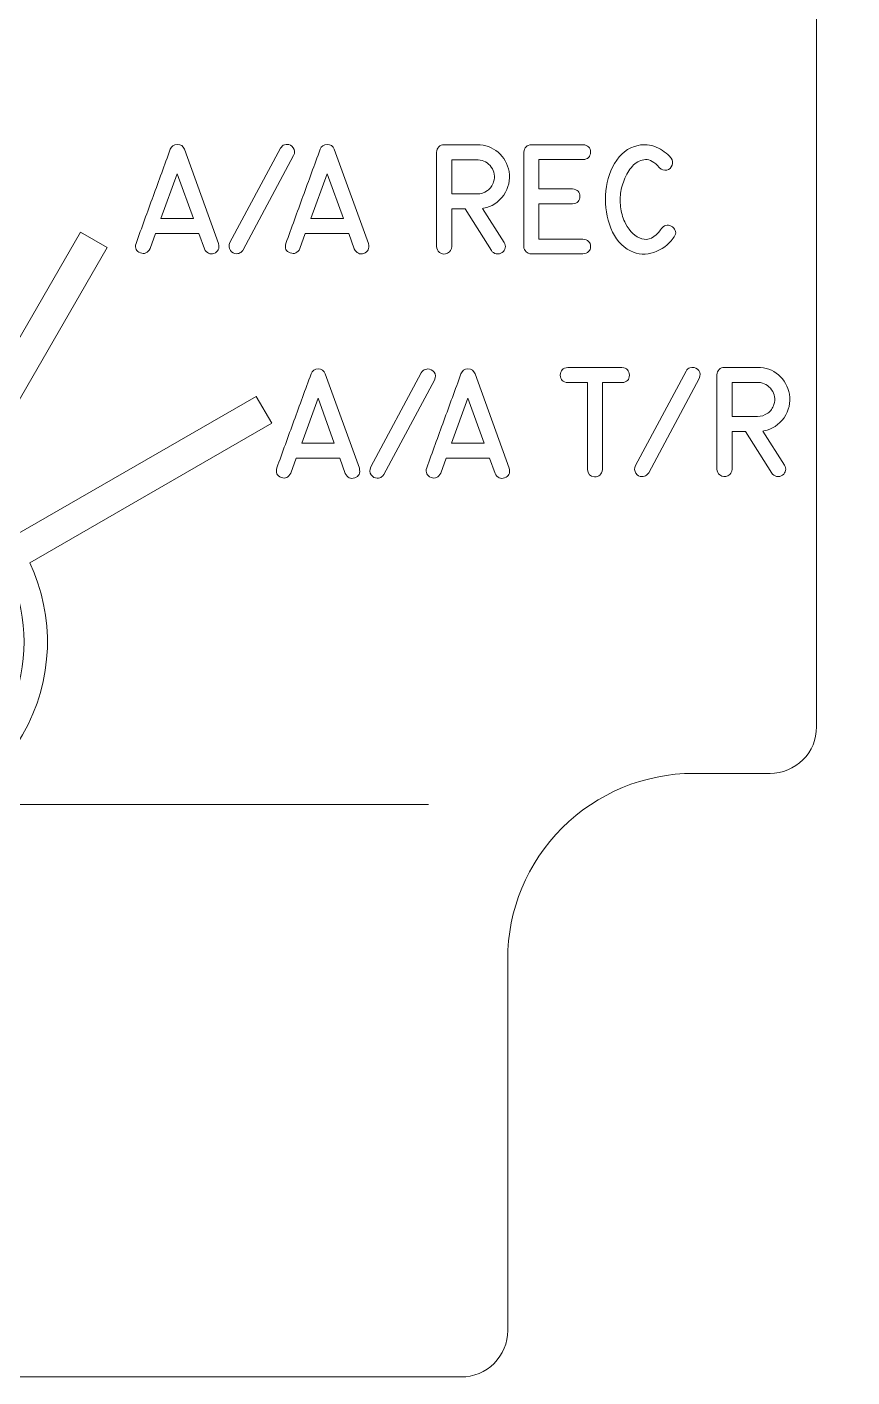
# Model space of a CAD drawing. Header units: millimetres. Extents: x -149 to 112, y -213 to 105.
# Drawn here: x 30.68 to 57.29, y 30.03 to 73.62 of the extents above; entities that cross this region are included whole.
import ezdxf

# ---------------------------------------------------------------- set-up
doc = ezdxf.new("R2010")
doc.units = ezdxf.units.MM
doc.header["$MEASUREMENT"] = 0
doc.layers.add('Layer 1', color=7, linetype='Continuous')

msp = doc.modelspace()

# ---------------------------------------------------------------- linework, layer by layer
at = {"layer": 'Layer 1', "lineweight": 9}
msp.add_open_spline([(-78.3355, 103.1308), (-78.3355, 103.1308), (-78.3355, 91.1433), (-78.3355, 91.1433), (-78.3355, 91.1433), (-78.3345, 89.553), (-78.9653, 88.0275), (-80.0891, 86.9023), (-80.0891, 86.9023), (-81.2129, 85.777), (-82.7452, 85.1443), (-84.3355, 85.1433), (-84.3355, 85.1433), (-84.3355, 85.1433), (-86.798, 85.1433), (-86.798, 85.1433), (-86.798, 85.1433), (-87.1961, 85.1431), (-87.5778, 84.9847), (-87.8591, 84.703), (-87.8591, 84.703), (-88.1404, 84.4214), (-88.2983, 84.0414), (-88.298, 83.6433), (-88.298, 83.6433), (-88.298, 83.6433), (-88.298, 51.0183), (-88.298, 51.0183), (-88.298, 51.0183), (-88.2978, 50.6203), (-88.1394, 50.2386), (-87.8577, 49.9573), (-87.8577, 49.9573), (-87.5761, 49.676), (-87.1961, 49.5181), (-86.798, 49.5183), (-86.798, 49.5183), (-86.798, 49.5183), (-84.3355, 49.5183), (-84.3355, 49.5183), (-84.3355, 49.5183), (-82.7452, 49.5193), (-81.2197, 48.8886), (-80.0945, 47.7648), (-80.0945, 47.7648), (-78.9692, 46.641), (-78.3365, 45.1086), (-78.3355, 43.5183), (-78.3355, 43.5183), (-78.3355, 43.5183), (-78.3355, 31.5308), (-78.3355, 31.5308), (-78.3355, 31.5308), (-78.3353, 31.1328), (-78.1769, 30.7511), (-77.8952, 30.4698), (-77.8952, 30.4698), (-77.6136, 30.1885), (-77.2336, 30.0306), (-76.8355, 30.0308), (-76.8355, 30.0308), (-76.8355, 30.0308), (44.6895, 30.0308), (44.6895, 30.0308), (44.6895, 30.0308), (45.0875, 30.0311), (45.4692, 30.1895), (45.7505, 30.4711), (45.7505, 30.4711), (46.0318, 30.7528), (46.1897, 31.1328), (46.1895, 31.5308), (46.1895, 31.5308), (46.1895, 31.5308), (46.1895, 43.5183), (46.1895, 43.5183), (46.1895, 43.5183), (46.1885, 45.1086), (46.8192, 46.6342), (47.943, 47.7594), (47.943, 47.7594), (49.0668, 48.8846), (50.5992, 49.5173), (52.1895, 49.5183), (52.1895, 49.5183), (52.1895, 49.5183), (54.652, 49.5183), (54.652, 49.5183), (54.652, 49.5183), (55.05, 49.5186), (55.4317, 49.677), (55.713, 49.9586), (55.713, 49.9586), (55.9943, 50.2403), (56.1522, 50.6203), (56.152, 51.0183), (56.152, 51.0183), (56.152, 51.0183), (56.152, 83.6433), (56.152, 83.6433), (56.152, 83.6433), (56.1517, 84.0414), (55.9933, 84.4231), (55.7117, 84.7044), (55.7117, 84.7044), (55.43, 84.9857), (55.05, 85.1436), (54.652, 85.1433), (54.652, 85.1433), (54.652, 85.1433), (52.1895, 85.1433), (52.1895, 85.1433), (52.1895, 85.1433), (50.5992, 85.1423), (49.0736, 85.7731), (47.9484, 86.8969), (47.9484, 86.8969), (46.8232, 88.0207), (46.1905, 89.553), (46.1895, 91.1433), (46.1895, 91.1433), (46.1895, 91.1433), (46.1895, 103.1308), (46.1895, 103.1308), (46.1895, 103.1308), (46.1892, 103.5289), (46.0308, 103.9106), (45.7492, 104.1919), (45.7492, 104.1919), (45.4675, 104.4732), (45.0875, 104.6311), (44.6895, 104.6308), (44.6895, 104.6308), (44.6895, 104.6308), (-76.8355, 104.6308), (-76.8355, 104.6308), (-76.8355, 104.6308), (-77.2336, 104.6306), (-77.6153, 104.4722), (-77.8966, 104.1905), (-77.8966, 104.1905), (-78.1779, 103.9089), (-78.3358, 103.5289), (-78.3355, 103.1308)], degree=3, knots=[0, 0, 0, 0, 0.027027, 0.027027, 0.027027, 0.027027, 0.0540541, 0.0540541, 0.0540541, 0.0540541, 0.0810811, 0.0810811, 0.0810811, 0.0810811, 0.1081081, 0.1081081, 0.1081081, 0.1081081, 0.1351351, 0.1351351, 0.1351351, 0.1351351, 0.1621622, 0.1621622, 0.1621622, 0.1621622, 0.1891892, 0.1891892, 0.1891892, 0.1891892, 0.2162162, 0.2162162, 0.2162162, 0.2162162, 0.2432432, 0.2432432, 0.2432432, 0.2432432, 0.2702703, 0.2702703, 0.2702703, 0.2702703, 0.2972973, 0.2972973, 0.2972973, 0.2972973, 0.3243243, 0.3243243, 0.3243243, 0.3243243, 0.3513514, 0.3513514, 0.3513514, 0.3513514, 0.3783784, 0.3783784, 0.3783784, 0.3783784, 0.4054054, 0.4054054, 0.4054054, 0.4054054, 0.4324324, 0.4324324, 0.4324324, 0.4324324, 0.4594595, 0.4594595, 0.4594595, 0.4594595, 0.4864865, 0.4864865, 0.4864865, 0.4864865, 0.5135135, 0.5135135, 0.5135135, 0.5135135, 0.5405405, 0.5405405, 0.5405405, 0.5405405, 0.5675676, 0.5675676, 0.5675676, 0.5675676, 0.5945946, 0.5945946, 0.5945946, 0.5945946, 0.6216216, 0.6216216, 0.6216216, 0.6216216, 0.6486486, 0.6486486, 0.6486486, 0.6486486, 0.6756757, 0.6756757, 0.6756757, 0.6756757, 0.7027027, 0.7027027, 0.7027027, 0.7027027, 0.7297297, 0.7297297, 0.7297297, 0.7297297, 0.7567568, 0.7567568, 0.7567568, 0.7567568, 0.7837838, 0.7837838, 0.7837838, 0.7837838, 0.8108108, 0.8108108, 0.8108108, 0.8108108, 0.8378378, 0.8378378, 0.8378378, 0.8378378, 0.8648649, 0.8648649, 0.8648649, 0.8648649, 0.8918919, 0.8918919, 0.8918919, 0.8918919, 0.9189189, 0.9189189, 0.9189189, 0.9189189, 0.9459459, 0.9459459, 0.9459459, 0.9459459, 1, 1, 1, 1], dxfattribs=at)
at = {"layer": 'Layer 1', "color": 240, "lineweight": 9}
for points, knots in [([(34.1996, 66.6309), (34.3831, 67.1377), (34.5671, 67.6439), (34.7511, 68.1496), (34.7511, 68.1496), (34.9358, 68.6552), (35.1204, 69.1614), (35.305, 69.6677), (35.305, 69.6677), (35.3432, 69.7723), (35.4185, 69.8252), (35.5308, 69.8264), (35.5308, 69.8264), (35.6437, 69.8276), (35.7195, 69.7747), (35.7583, 69.6677), (35.7583, 69.6677), (35.7583, 69.6677), (36.8625, 66.6227), (36.8625, 66.6227), (36.8625, 66.6227), (36.8966, 66.4604), (36.8472, 66.3563), (36.7143, 66.3093), (36.7143, 66.3093), (36.5808, 66.2617), (36.4785, 66.3105), (36.4056, 66.4539), (36.4056, 66.4539), (36.4056, 66.4539), (36.2287, 66.9466), (36.2287, 66.9466), (36.2287, 66.9466), (36.2287, 66.9466), (34.8246, 66.9466), (34.8246, 66.9466), (34.8246, 66.9466), (34.8246, 66.9466), (34.6524, 66.4657), (34.6524, 66.4657), (34.6524, 66.4657), (34.5789, 66.321), (34.4742, 66.274), (34.339, 66.324), (34.339, 66.324), (34.2032, 66.3734), (34.1567, 66.4763), (34.1996, 66.6309)], [0, 0, 0, 0, 0.0769231, 0.0769231, 0.0769231, 0.0769231, 0.1538462, 0.1538462, 0.1538462, 0.1538462, 0.2307692, 0.2307692, 0.2307692, 0.2307692, 0.3076923, 0.3076923, 0.3076923, 0.3076923, 0.3846154, 0.3846154, 0.3846154, 0.3846154, 0.4615385, 0.4615385, 0.4615385, 0.4615385, 0.5384615, 0.5384615, 0.5384615, 0.5384615, 0.6153846, 0.6153846, 0.6153846, 0.6153846, 0.6923077, 0.6923077, 0.6923077, 0.6923077, 0.7692308, 0.7692308, 0.7692308, 0.7692308, 0.8461538, 0.8461538, 0.8461538, 0.8461538, 1, 1, 1, 1]), ([(38.8603, 69.7006), (38.895, 69.7629), (38.9367, 69.7994), (38.9855, 69.8099), (38.9855, 69.8099), (39.0343, 69.8211), (39.0614, 69.8264), (39.0673, 69.8264), (39.0673, 69.8264), (39.1502, 69.8264), (39.2184, 69.7905), (39.2719, 69.7194), (39.2719, 69.7194), (39.326, 69.6483), (39.3289, 69.5648), (39.2807, 69.4683), (39.2807, 69.4683), (39.2807, 69.4683), (37.655, 66.4228), (37.655, 66.4228), (37.655, 66.4228), (37.6409, 66.3963), (37.6162, 66.3693), (37.5809, 66.341), (37.5809, 66.341), (37.5451, 66.3128), (37.498, 66.2987), (37.4392, 66.2987), (37.4392, 66.2987), (37.3569, 66.2987), (37.2911, 66.3346), (37.2423, 66.4057), (37.2423, 66.4057), (37.1935, 66.4768), (37.1888, 66.5621), (37.2276, 66.6621), (37.2276, 66.6621), (37.2276, 66.6621), (38.8603, 69.7006), (38.8603, 69.7006)], [0, 0, 0, 0, 0.0909091, 0.0909091, 0.0909091, 0.0909091, 0.1818182, 0.1818182, 0.1818182, 0.1818182, 0.2727273, 0.2727273, 0.2727273, 0.2727273, 0.3636364, 0.3636364, 0.3636364, 0.3636364, 0.4545455, 0.4545455, 0.4545455, 0.4545455, 0.5454545, 0.5454545, 0.5454545, 0.5454545, 0.6363636, 0.6363636, 0.6363636, 0.6363636, 0.7272727, 0.7272727, 0.7272727, 0.7272727, 0.8181818, 0.8181818, 0.8181818, 0.8181818, 1, 1, 1, 1]), ([(39.0339, 66.6309), (39.2174, 67.1377), (39.4014, 67.6439), (39.5854, 68.1496), (39.5854, 68.1496), (39.7701, 68.6552), (39.9547, 69.1614), (40.1393, 69.6677), (40.1393, 69.6677), (40.1775, 69.7723), (40.2528, 69.8252), (40.3651, 69.8264), (40.3651, 69.8264), (40.478, 69.8276), (40.5538, 69.7747), (40.5926, 69.6677), (40.5926, 69.6677), (40.5926, 69.6677), (41.6968, 66.6227), (41.6968, 66.6227), (41.6968, 66.6227), (41.7309, 66.4604), (41.6815, 66.3563), (41.5486, 66.3093), (41.5486, 66.3093), (41.4151, 66.2617), (41.3128, 66.3105), (41.2399, 66.4539), (41.2399, 66.4539), (41.2399, 66.4539), (41.063, 66.9466), (41.063, 66.9466), (41.063, 66.9466), (41.063, 66.9466), (39.6589, 66.9466), (39.6589, 66.9466), (39.6589, 66.9466), (39.6589, 66.9466), (39.4867, 66.4657), (39.4867, 66.4657), (39.4867, 66.4657), (39.4132, 66.321), (39.3085, 66.274), (39.1733, 66.324), (39.1733, 66.324), (39.0375, 66.3734), (38.991, 66.4763), (39.0339, 66.6309)], [0, 0, 0, 0, 0.0769231, 0.0769231, 0.0769231, 0.0769231, 0.1538462, 0.1538462, 0.1538462, 0.1538462, 0.2307692, 0.2307692, 0.2307692, 0.2307692, 0.3076923, 0.3076923, 0.3076923, 0.3076923, 0.3846154, 0.3846154, 0.3846154, 0.3846154, 0.4615385, 0.4615385, 0.4615385, 0.4615385, 0.5384615, 0.5384615, 0.5384615, 0.5384615, 0.6153846, 0.6153846, 0.6153846, 0.6153846, 0.6923077, 0.6923077, 0.6923077, 0.6923077, 0.7692308, 0.7692308, 0.7692308, 0.7692308, 0.8461538, 0.8461538, 0.8461538, 0.8461538, 1, 1, 1, 1]), ([(46.0726, 66.6623), (46.1461, 66.5324), (46.1255, 66.4236), (46.0109, 66.3348), (46.0109, 66.3348), (45.9556, 66.296), (45.8921, 66.2825), (45.8204, 66.2955), (45.8204, 66.2955), (45.7487, 66.3078), (45.6963, 66.3437), (45.6628, 66.4019), (45.6628, 66.4019), (45.6628, 66.4019), (44.8138, 67.7442), (44.8138, 67.7442), (44.8138, 67.7442), (44.8138, 67.7442), (44.3828, 67.7442), (44.3828, 67.7442), (44.3828, 67.7442), (44.3828, 67.7442), (44.3828, 66.5312), (44.3828, 66.5312), (44.3828, 66.5312), (44.3828, 66.4313), (44.3376, 66.3595), (44.247, 66.3149), (44.247, 66.3149), (44.1559, 66.2708), (44.0712, 66.279), (43.9919, 66.3401), (43.9919, 66.3401), (43.9289, 66.3872), (43.8972, 66.4507), (43.8972, 66.5312), (43.8972, 66.5312), (43.8972, 66.5312), (43.8972, 69.575), (43.8972, 69.575), (43.8972, 69.575), (43.8972, 69.6415), (43.9207, 69.6985), (43.9672, 69.7455), (43.9672, 69.7455), (44.0136, 69.7926), (44.0706, 69.8161), (44.1383, 69.8161), (44.1383, 69.8161), (44.1383, 69.8161), (45.2077, 69.8161), (45.2077, 69.8161), (45.2077, 69.8161), (45.4653, 69.8161), (45.6887, 69.7344), (45.878, 69.5709), (45.878, 69.5709), (46.0673, 69.4069), (46.1855, 69.1993), (46.2314, 68.9477), (46.2314, 68.9477), (46.2796, 68.6778), (46.2225, 68.4256), (46.0597, 68.191), (46.0597, 68.191), (45.8974, 67.9558), (45.6816, 67.8135), (45.4129, 67.763), (45.4129, 67.763), (45.4129, 67.763), (45.38, 67.7577), (45.38, 67.7577), (45.38, 67.7577), (45.38, 67.7577), (46.0726, 66.6623), (46.0726, 66.6623)], [0, 0, 0, 0, 0.05, 0.05, 0.05, 0.05, 0.1, 0.1, 0.1, 0.1, 0.15, 0.15, 0.15, 0.15, 0.2, 0.2, 0.2, 0.2, 0.25, 0.25, 0.25, 0.25, 0.3, 0.3, 0.3, 0.3, 0.35, 0.35, 0.35, 0.35, 0.4, 0.4, 0.4, 0.4, 0.45, 0.45, 0.45, 0.45, 0.5, 0.5, 0.5, 0.5, 0.55, 0.55, 0.55, 0.55, 0.6, 0.6, 0.6, 0.6, 0.65, 0.65, 0.65, 0.65, 0.7, 0.7, 0.7, 0.7, 0.75, 0.75, 0.75, 0.75, 0.8, 0.8, 0.8, 0.8, 0.85, 0.85, 0.85, 0.85, 0.9, 0.9, 0.9, 0.9, 1, 1, 1, 1]), ([(48.6167, 69.3357), (48.6167, 69.3357), (47.1886, 69.3357), (47.1886, 69.3357), (47.1886, 69.3357), (47.1886, 69.3357), (47.1886, 68.3933), (47.1886, 68.3933), (47.1886, 68.3933), (47.1886, 68.3933), (48.2775, 68.3933), (48.2775, 68.3933), (48.2775, 68.3933), (48.4403, 68.3692), (48.5215, 68.2874), (48.5209, 68.1481), (48.5209, 68.1481), (48.5203, 68.0082), (48.4392, 67.927), (48.2775, 67.9041), (48.2775, 67.9041), (48.2775, 67.9041), (47.1886, 67.9041), (47.1886, 67.9041), (47.1886, 67.9041), (47.1886, 67.9041), (47.1886, 66.7723), (47.1886, 66.7723), (47.1886, 66.7723), (47.1886, 66.7723), (48.6167, 66.7723), (48.6167, 66.7723), (48.6167, 66.7723), (48.7784, 66.7482), (48.8595, 66.6676), (48.8595, 66.5295), (48.8595, 66.5295), (48.8595, 66.3919), (48.7784, 66.3113), (48.6167, 66.2884), (48.6167, 66.2884), (48.6167, 66.2884), (46.9493, 66.2884), (46.9493, 66.2884), (46.9493, 66.2884), (46.8058, 66.3066), (46.7241, 66.3884), (46.7047, 66.533), (46.7047, 66.533), (46.7047, 66.533), (46.7047, 69.575), (46.7047, 69.575), (46.7047, 69.575), (46.7265, 69.7267), (46.8082, 69.8067), (46.9493, 69.8161), (46.9493, 69.8161), (46.9493, 69.8161), (48.6167, 69.8161), (48.6167, 69.8161), (48.6167, 69.8161), (48.7784, 69.8038), (48.8595, 69.7226), (48.8589, 69.5739), (48.8589, 69.5739), (48.8584, 69.4251), (48.7772, 69.3457), (48.6167, 69.3357)], [0, 0, 0, 0, 0.0555556, 0.0555556, 0.0555556, 0.0555556, 0.1111111, 0.1111111, 0.1111111, 0.1111111, 0.1666667, 0.1666667, 0.1666667, 0.1666667, 0.2222222, 0.2222222, 0.2222222, 0.2222222, 0.2777778, 0.2777778, 0.2777778, 0.2777778, 0.3333333, 0.3333333, 0.3333333, 0.3333333, 0.3888889, 0.3888889, 0.3888889, 0.3888889, 0.4444444, 0.4444444, 0.4444444, 0.4444444, 0.5, 0.5, 0.5, 0.5, 0.5555556, 0.5555556, 0.5555556, 0.5555556, 0.6111111, 0.6111111, 0.6111111, 0.6111111, 0.6666667, 0.6666667, 0.6666667, 0.6666667, 0.7222222, 0.7222222, 0.7222222, 0.7222222, 0.7777778, 0.7777778, 0.7777778, 0.7777778, 0.8333333, 0.8333333, 0.8333333, 0.8333333, 0.8888889, 0.8888889, 0.8888889, 0.8888889, 1, 1, 1, 1]), ([(51.5564, 66.8399), (51.5564, 66.8399), (51.5411, 66.817), (51.5411, 66.817), (51.5411, 66.817), (51.5376, 66.8129), (51.5347, 66.8087), (51.5323, 66.8052), (51.5323, 66.8052), (51.5306, 66.8017), (51.5282, 66.7982), (51.5259, 66.7946), (51.5259, 66.7946), (51.3683, 66.5824), (51.1619, 66.4313), (50.9062, 66.3407), (50.9062, 66.3407), (50.651, 66.2508), (50.3993, 66.2672), (50.1512, 66.3901), (50.1512, 66.3901), (49.8631, 66.5336), (49.6515, 66.777), (49.5162, 67.1203), (49.5162, 67.1203), (49.3816, 67.4637), (49.3234, 67.8206), (49.3422, 68.191), (49.3422, 68.191), (49.3616, 68.5614), (49.4592, 68.9012), (49.635, 69.2117), (49.635, 69.2117), (49.8114, 69.5215), (50.0672, 69.7156), (50.4029, 69.7938), (50.4029, 69.7938), (50.5957, 69.8384), (50.788, 69.8196), (50.9797, 69.7379), (50.9797, 69.7379), (51.1713, 69.6556), (51.3289, 69.5404), (51.4518, 69.3922), (51.4518, 69.3922), (51.453, 69.3922), (51.4559, 69.3887), (51.46, 69.3804), (51.46, 69.3804), (51.5129, 69.3116), (51.5241, 69.2358), (51.4929, 69.1541), (51.4929, 69.1541), (51.4618, 69.0718), (51.4053, 69.0206), (51.3224, 68.9994), (51.3224, 68.9994), (51.2342, 68.9765), (51.1525, 69.003), (51.0778, 69.0788), (51.0778, 69.0788), (50.9238, 69.2581), (50.7756, 69.344), (50.6334, 69.3375), (50.6334, 69.3375), (50.4911, 69.3305), (50.3635, 69.2717), (50.2512, 69.1617), (50.2512, 69.1617), (50.1383, 69.0512), (50.0448, 68.9101), (49.9701, 68.7378), (49.9701, 68.7378), (49.8955, 68.5655), (49.8496, 68.4044), (49.8326, 68.2539), (49.8326, 68.2539), (49.812, 68.0864), (49.8138, 67.9176), (49.8384, 67.7483), (49.8384, 67.7483), (49.8631, 67.579), (49.9149, 67.4196), (49.9943, 67.2703), (49.9943, 67.2703), (50.1324, 67.0086), (50.3059, 66.8446), (50.5152, 66.7788), (50.5152, 66.7788), (50.7251, 66.7123), (50.9297, 66.8129), (51.1296, 67.0792), (51.1296, 67.0792), (51.139, 67.0904), (51.1496, 67.1057), (51.1625, 67.1239), (51.1625, 67.1239), (51.2701, 67.2432), (51.3842, 67.2556), (51.5041, 67.1609), (51.5041, 67.1609), (51.624, 67.0663), (51.6417, 66.9593), (51.5564, 66.8399)], [0, 0, 0, 0, 0.037037, 0.037037, 0.037037, 0.037037, 0.0740741, 0.0740741, 0.0740741, 0.0740741, 0.1111111, 0.1111111, 0.1111111, 0.1111111, 0.1481481, 0.1481481, 0.1481481, 0.1481481, 0.1851852, 0.1851852, 0.1851852, 0.1851852, 0.2222222, 0.2222222, 0.2222222, 0.2222222, 0.2592593, 0.2592593, 0.2592593, 0.2592593, 0.2962963, 0.2962963, 0.2962963, 0.2962963, 0.3333333, 0.3333333, 0.3333333, 0.3333333, 0.3703704, 0.3703704, 0.3703704, 0.3703704, 0.4074074, 0.4074074, 0.4074074, 0.4074074, 0.4444444, 0.4444444, 0.4444444, 0.4444444, 0.4814815, 0.4814815, 0.4814815, 0.4814815, 0.5185185, 0.5185185, 0.5185185, 0.5185185, 0.5555556, 0.5555556, 0.5555556, 0.5555556, 0.5925926, 0.5925926, 0.5925926, 0.5925926, 0.6296296, 0.6296296, 0.6296296, 0.6296296, 0.6666667, 0.6666667, 0.6666667, 0.6666667, 0.7037037, 0.7037037, 0.7037037, 0.7037037, 0.7407407, 0.7407407, 0.7407407, 0.7407407, 0.7777778, 0.7777778, 0.7777778, 0.7777778, 0.8148148, 0.8148148, 0.8148148, 0.8148148, 0.8518519, 0.8518519, 0.8518519, 0.8518519, 0.8888889, 0.8888889, 0.8888889, 0.8888889, 0.9259259, 0.9259259, 0.9259259, 0.9259259, 1, 1, 1, 1]), ([(45.2077, 68.228), (45.3253, 68.228), (45.4335, 68.2633), (45.5329, 68.3351), (45.5329, 68.3351), (45.6322, 68.4062), (45.6987, 68.4991), (45.7334, 68.6137), (45.7334, 68.6137), (45.7875, 68.7907), (45.7628, 68.9506), (45.6593, 69.0935), (45.6593, 69.0935), (45.5558, 69.2364), (45.4135, 69.3152), (45.2324, 69.3305), (45.2324, 69.3305), (45.2324, 69.3305), (44.3828, 69.3305), (44.3828, 69.3305), (44.3828, 69.3305), (44.3828, 69.3305), (44.3828, 68.228), (44.3828, 68.228), (44.3828, 68.228), (44.3828, 68.228), (45.2077, 68.228), (45.2077, 68.228)], [0, 0, 0, 0, 0.125, 0.125, 0.125, 0.125, 0.25, 0.25, 0.25, 0.25, 0.375, 0.375, 0.375, 0.375, 0.5, 0.5, 0.5, 0.5, 0.625, 0.625, 0.625, 0.625, 0.75, 0.75, 0.75, 0.75, 1, 1, 1, 1]), ([(36.0529, 67.4305), (36.0529, 67.4305), (35.529, 68.8774), (35.529, 68.8774), (35.529, 68.8774), (35.529, 68.8774), (35.0022, 67.4305), (35.0022, 67.4305), (35.0022, 67.4305), (35.0022, 67.4305), (36.0529, 67.4305), (36.0529, 67.4305)], [0, 0, 0, 0, 0.25, 0.25, 0.25, 0.25, 0.5, 0.5, 0.5, 0.5, 1, 1, 1, 1]), ([(35.529, 68.8774), (35.529, 68.8774), (36.0529, 67.4305), (36.0529, 67.4305), (36.0529, 67.4305), (36.0529, 67.4305), (35.529, 68.8774), (35.529, 68.8774)], [0, 0, 0, 0, 0.3333333, 0.3333333, 0.3333333, 0.3333333, 1, 1, 1, 1]), ([(40.8872, 67.4305), (40.8872, 67.4305), (40.3633, 68.8774), (40.3633, 68.8774), (40.3633, 68.8774), (40.3633, 68.8774), (39.8365, 67.4305), (39.8365, 67.4305), (39.8365, 67.4305), (39.8365, 67.4305), (40.8872, 67.4305), (40.8872, 67.4305)], [0, 0, 0, 0, 0.25, 0.25, 0.25, 0.25, 0.5, 0.5, 0.5, 0.5, 1, 1, 1, 1]), ([(40.3633, 68.8774), (40.3633, 68.8774), (40.8872, 67.4305), (40.8872, 67.4305), (40.8872, 67.4305), (40.8872, 67.4305), (40.3633, 68.8774), (40.3633, 68.8774)], [0, 0, 0, 0, 0.3333333, 0.3333333, 0.3333333, 0.3333333, 1, 1, 1, 1]), ([(30.2708, 57.1857), (30.2708, 57.1857), (38.0763, 61.6922), (38.0763, 61.6922), (38.0763, 61.6922), (38.0763, 61.6922), (38.5771, 60.8265), (38.5771, 60.8265), (38.5771, 60.8265), (38.5771, 60.8265), (30.77, 56.3192), (30.77, 56.3192), (30.77, 56.3192), (31.5771, 54.6017), (31.5584, 52.5302), (30.5377, 50.7624), (30.5377, 50.7624), (28.8809, 47.8927), (25.2112, 46.9094), (22.3415, 48.5662), (22.3415, 48.5662), (19.6177, 50.1388), (18.5933, 53.525), (19.9131, 56.3191), (19.9131, 56.3191), (19.9131, 56.3191), (12.1057, 60.8267), (12.1057, 60.8267), (12.1057, 60.8267), (12.1057, 60.8267), (12.6065, 61.6923), (12.6065, 61.6923), (12.6065, 61.6923), (12.6065, 61.6923), (20.4131, 57.1852), (20.4131, 57.1852), (20.4131, 57.1852), (20.8307, 57.7878), (21.343, 58.2928), (21.9182, 58.6916), (21.9182, 58.6916), (21.9182, 58.6916), (17.4114, 66.4972), (17.4114, 66.4972), (17.4114, 66.4972), (17.4114, 66.4972), (18.277, 66.998), (18.277, 66.998), (18.277, 66.998), (18.277, 66.998), (22.7845, 59.1908), (22.7845, 59.1908), (22.7845, 59.1908), (23.4317, 59.4949), (24.129, 59.6818), (24.8414, 59.7421), (24.8414, 59.7421), (24.8414, 59.7421), (24.8413, 68.7542), (24.8413, 68.7542), (24.8413, 68.7542), (24.8413, 68.7542), (25.8413, 68.7542), (25.8413, 68.7542), (25.8413, 68.7542), (25.8413, 68.7542), (25.8414, 59.743), (25.8414, 59.743), (25.8414, 59.743), (26.5389, 59.6851), (27.2353, 59.5039), (27.8982, 59.1908), (27.8982, 59.1908), (27.8982, 59.1908), (32.4057, 66.998), (32.4057, 66.998), (32.4057, 66.998), (32.4057, 66.998), (33.2713, 66.4972), (33.2713, 66.4972), (33.2713, 66.4972), (33.2713, 66.4972), (28.7643, 58.6908), (28.7643, 58.6908), (28.7643, 58.6908), (29.367, 58.2732), (29.872, 57.7608), (30.2708, 57.1857)], [0, 0, 0, 0, 0.0434783, 0.0434783, 0.0434783, 0.0434783, 0.0869565, 0.0869565, 0.0869565, 0.0869565, 0.1304348, 0.1304348, 0.1304348, 0.1304348, 0.173913, 0.173913, 0.173913, 0.173913, 0.2173913, 0.2173913, 0.2173913, 0.2173913, 0.2608696, 0.2608696, 0.2608696, 0.2608696, 0.3043478, 0.3043478, 0.3043478, 0.3043478, 0.3478261, 0.3478261, 0.3478261, 0.3478261, 0.3913043, 0.3913043, 0.3913043, 0.3913043, 0.4347826, 0.4347826, 0.4347826, 0.4347826, 0.4782609, 0.4782609, 0.4782609, 0.4782609, 0.5217391, 0.5217391, 0.5217391, 0.5217391, 0.5652174, 0.5652174, 0.5652174, 0.5652174, 0.6086957, 0.6086957, 0.6086957, 0.6086957, 0.6521739, 0.6521739, 0.6521739, 0.6521739, 0.6956522, 0.6956522, 0.6956522, 0.6956522, 0.7391304, 0.7391304, 0.7391304, 0.7391304, 0.7826087, 0.7826087, 0.7826087, 0.7826087, 0.826087, 0.826087, 0.826087, 0.826087, 0.8695652, 0.8695652, 0.8695652, 0.8695652, 0.9130435, 0.9130435, 0.9130435, 0.9130435, 1, 1, 1, 1]), ([(38.7419, 59.3818), (38.9254, 59.8886), (39.1094, 60.3948), (39.2934, 60.9005), (39.2934, 60.9005), (39.4781, 61.4061), (39.6627, 61.9123), (39.8473, 62.4186), (39.8473, 62.4186), (39.8855, 62.5232), (39.9608, 62.5761), (40.0731, 62.5773), (40.0731, 62.5773), (40.186, 62.5785), (40.2618, 62.5256), (40.3006, 62.4186), (40.3006, 62.4186), (40.3006, 62.4186), (41.4048, 59.3736), (41.4048, 59.3736), (41.4048, 59.3736), (41.4389, 59.2113), (41.3895, 59.1072), (41.2566, 59.0602), (41.2566, 59.0602), (41.1231, 59.0126), (41.0208, 59.0614), (40.9479, 59.2048), (40.9479, 59.2048), (40.9479, 59.2048), (40.771, 59.6975), (40.771, 59.6975), (40.771, 59.6975), (40.771, 59.6975), (39.3669, 59.6975), (39.3669, 59.6975), (39.3669, 59.6975), (39.3669, 59.6975), (39.1947, 59.2166), (39.1947, 59.2166), (39.1947, 59.2166), (39.1212, 59.0719), (39.0165, 59.0249), (38.8813, 59.0749), (38.8813, 59.0749), (38.7455, 59.1243), (38.699, 59.2272), (38.7419, 59.3818)], [0, 0, 0, 0, 0.0769231, 0.0769231, 0.0769231, 0.0769231, 0.1538462, 0.1538462, 0.1538462, 0.1538462, 0.2307692, 0.2307692, 0.2307692, 0.2307692, 0.3076923, 0.3076923, 0.3076923, 0.3076923, 0.3846154, 0.3846154, 0.3846154, 0.3846154, 0.4615385, 0.4615385, 0.4615385, 0.4615385, 0.5384615, 0.5384615, 0.5384615, 0.5384615, 0.6153846, 0.6153846, 0.6153846, 0.6153846, 0.6923077, 0.6923077, 0.6923077, 0.6923077, 0.7692308, 0.7692308, 0.7692308, 0.7692308, 0.8461538, 0.8461538, 0.8461538, 0.8461538, 1, 1, 1, 1]), ([(43.4026, 62.4515), (43.4373, 62.5138), (43.479, 62.5503), (43.5278, 62.5608), (43.5278, 62.5608), (43.5766, 62.572), (43.6037, 62.5773), (43.6096, 62.5773), (43.6096, 62.5773), (43.6925, 62.5773), (43.7607, 62.5414), (43.8142, 62.4703), (43.8142, 62.4703), (43.8683, 62.3992), (43.8712, 62.3157), (43.823, 62.2192), (43.823, 62.2192), (43.823, 62.2192), (42.1973, 59.1737), (42.1973, 59.1737), (42.1973, 59.1737), (42.1832, 59.1472), (42.1585, 59.1202), (42.1232, 59.0919), (42.1232, 59.0919), (42.0874, 59.0637), (42.0403, 59.0496), (41.9815, 59.0496), (41.9815, 59.0496), (41.8992, 59.0496), (41.8334, 59.0855), (41.7846, 59.1566), (41.7846, 59.1566), (41.7358, 59.2277), (41.7311, 59.313), (41.7699, 59.413), (41.7699, 59.413), (41.7699, 59.413), (43.4026, 62.4515), (43.4026, 62.4515)], [0, 0, 0, 0, 0.0909091, 0.0909091, 0.0909091, 0.0909091, 0.1818182, 0.1818182, 0.1818182, 0.1818182, 0.2727273, 0.2727273, 0.2727273, 0.2727273, 0.3636364, 0.3636364, 0.3636364, 0.3636364, 0.4545455, 0.4545455, 0.4545455, 0.4545455, 0.5454545, 0.5454545, 0.5454545, 0.5454545, 0.6363636, 0.6363636, 0.6363636, 0.6363636, 0.7272727, 0.7272727, 0.7272727, 0.7272727, 0.8181818, 0.8181818, 0.8181818, 0.8181818, 1, 1, 1, 1]), ([(43.5762, 59.3818), (43.7597, 59.8886), (43.9437, 60.3948), (44.1277, 60.9005), (44.1277, 60.9005), (44.3124, 61.4061), (44.497, 61.9123), (44.6816, 62.4186), (44.6816, 62.4186), (44.7198, 62.5232), (44.7951, 62.5761), (44.9074, 62.5773), (44.9074, 62.5773), (45.0203, 62.5785), (45.0961, 62.5256), (45.1349, 62.4186), (45.1349, 62.4186), (45.1349, 62.4186), (46.2391, 59.3736), (46.2391, 59.3736), (46.2391, 59.3736), (46.2732, 59.2113), (46.2238, 59.1072), (46.0909, 59.0602), (46.0909, 59.0602), (45.9574, 59.0126), (45.8551, 59.0614), (45.7822, 59.2048), (45.7822, 59.2048), (45.7822, 59.2048), (45.6053, 59.6975), (45.6053, 59.6975), (45.6053, 59.6975), (45.6053, 59.6975), (44.2012, 59.6975), (44.2012, 59.6975), (44.2012, 59.6975), (44.2012, 59.6975), (44.029, 59.2166), (44.029, 59.2166), (44.029, 59.2166), (43.9555, 59.0719), (43.8508, 59.0249), (43.7156, 59.0749), (43.7156, 59.0749), (43.5798, 59.1243), (43.5333, 59.2272), (43.5762, 59.3818)], [0, 0, 0, 0, 0.0769231, 0.0769231, 0.0769231, 0.0769231, 0.1538462, 0.1538462, 0.1538462, 0.1538462, 0.2307692, 0.2307692, 0.2307692, 0.2307692, 0.3076923, 0.3076923, 0.3076923, 0.3076923, 0.3846154, 0.3846154, 0.3846154, 0.3846154, 0.4615385, 0.4615385, 0.4615385, 0.4615385, 0.5384615, 0.5384615, 0.5384615, 0.5384615, 0.6153846, 0.6153846, 0.6153846, 0.6153846, 0.6923077, 0.6923077, 0.6923077, 0.6923077, 0.7692308, 0.7692308, 0.7692308, 0.7692308, 0.8461538, 0.8461538, 0.8461538, 0.8461538, 1, 1, 1, 1]), ([(48.7593, 59.3348), (48.7593, 59.3348), (48.7593, 62.1358), (48.7593, 62.1358), (48.7593, 62.1358), (48.7593, 62.1358), (48.1273, 62.1358), (48.1273, 62.1358), (48.1273, 62.1358), (47.9667, 62.1481), (47.8862, 62.2292), (47.8868, 62.3774), (47.8868, 62.3774), (47.8874, 62.5262), (47.9679, 62.6079), (48.1273, 62.6214), (48.1273, 62.6214), (48.1273, 62.6214), (49.8758, 62.6214), (49.8758, 62.6214), (49.8758, 62.6214), (50.034, 62.6091), (50.1139, 62.5273), (50.1145, 62.3774), (50.1145, 62.3774), (50.1151, 62.2281), (50.0352, 62.1469), (49.8758, 62.1358), (49.8758, 62.1358), (49.8758, 62.1358), (49.2455, 62.1358), (49.2455, 62.1358), (49.2455, 62.1358), (49.2455, 62.1358), (49.2455, 59.3348), (49.2455, 59.3348), (49.2455, 59.3348), (49.2191, 59.1719), (49.1344, 59.0913), (48.991, 59.0937), (48.991, 59.0937), (48.8481, 59.0961), (48.7711, 59.1766), (48.7593, 59.3348)], [0, 0, 0, 0, 0.0833333, 0.0833333, 0.0833333, 0.0833333, 0.1666667, 0.1666667, 0.1666667, 0.1666667, 0.25, 0.25, 0.25, 0.25, 0.3333333, 0.3333333, 0.3333333, 0.3333333, 0.4166667, 0.4166667, 0.4166667, 0.4166667, 0.5, 0.5, 0.5, 0.5, 0.5833333, 0.5833333, 0.5833333, 0.5833333, 0.6666667, 0.6666667, 0.6666667, 0.6666667, 0.75, 0.75, 0.75, 0.75, 0.8333333, 0.8333333, 0.8333333, 0.8333333, 1, 1, 1, 1]), ([(51.9423, 62.5032), (51.977, 62.5655), (52.0187, 62.602), (52.0675, 62.6125), (52.0675, 62.6125), (52.1163, 62.6237), (52.1434, 62.629), (52.1493, 62.629), (52.1493, 62.629), (52.2322, 62.629), (52.3004, 62.5931), (52.3539, 62.522), (52.3539, 62.522), (52.408, 62.4509), (52.4109, 62.3674), (52.3627, 62.2709), (52.3627, 62.2709), (52.3627, 62.2709), (50.737, 59.2254), (50.737, 59.2254), (50.737, 59.2254), (50.7229, 59.1989), (50.6982, 59.1719), (50.6629, 59.1436), (50.6629, 59.1436), (50.6271, 59.1154), (50.58, 59.1013), (50.5212, 59.1013), (50.5212, 59.1013), (50.4389, 59.1013), (50.3731, 59.1372), (50.3243, 59.2083), (50.3243, 59.2083), (50.2755, 59.2794), (50.2708, 59.3647), (50.3096, 59.4647), (50.3096, 59.4647), (50.3096, 59.4647), (51.9423, 62.5032), (51.9423, 62.5032)], [0, 0, 0, 0, 0.0909091, 0.0909091, 0.0909091, 0.0909091, 0.1818182, 0.1818182, 0.1818182, 0.1818182, 0.2727273, 0.2727273, 0.2727273, 0.2727273, 0.3636364, 0.3636364, 0.3636364, 0.3636364, 0.4545455, 0.4545455, 0.4545455, 0.4545455, 0.5454545, 0.5454545, 0.5454545, 0.5454545, 0.6363636, 0.6363636, 0.6363636, 0.6363636, 0.7272727, 0.7272727, 0.7272727, 0.7272727, 0.8181818, 0.8181818, 0.8181818, 0.8181818, 1, 1, 1, 1]), ([(55.1155, 59.4752), (55.189, 59.3453), (55.1684, 59.2365), (55.0538, 59.1477), (55.0538, 59.1477), (54.9985, 59.1089), (54.935, 59.0954), (54.8633, 59.1084), (54.8633, 59.1084), (54.7916, 59.1207), (54.7392, 59.1566), (54.7057, 59.2148), (54.7057, 59.2148), (54.7057, 59.2148), (53.8567, 60.5571), (53.8567, 60.5571), (53.8567, 60.5571), (53.8567, 60.5571), (53.4257, 60.5571), (53.4257, 60.5571), (53.4257, 60.5571), (53.4257, 60.5571), (53.4257, 59.3441), (53.4257, 59.3441), (53.4257, 59.3441), (53.4257, 59.2442), (53.3805, 59.1724), (53.2899, 59.1278), (53.2899, 59.1278), (53.1988, 59.0837), (53.1141, 59.0919), (53.0348, 59.153), (53.0348, 59.153), (52.9718, 59.2001), (52.9401, 59.2636), (52.9401, 59.3441), (52.9401, 59.3441), (52.9401, 59.3441), (52.9401, 62.3879), (52.9401, 62.3879), (52.9401, 62.3879), (52.9401, 62.4544), (52.9636, 62.5114), (53.0101, 62.5584), (53.0101, 62.5584), (53.0565, 62.6055), (53.1135, 62.629), (53.1812, 62.629), (53.1812, 62.629), (53.1812, 62.629), (54.2506, 62.629), (54.2506, 62.629), (54.2506, 62.629), (54.5082, 62.629), (54.7316, 62.5473), (54.9209, 62.3838), (54.9209, 62.3838), (55.1102, 62.2198), (55.2284, 62.0122), (55.2743, 61.7606), (55.2743, 61.7606), (55.3225, 61.4907), (55.2654, 61.2385), (55.1026, 61.0039), (55.1026, 61.0039), (54.9403, 60.7687), (54.7245, 60.6264), (54.4558, 60.5759), (54.4558, 60.5759), (54.4558, 60.5759), (54.4229, 60.5706), (54.4229, 60.5706), (54.4229, 60.5706), (54.4229, 60.5706), (55.1155, 59.4752), (55.1155, 59.4752)], [0, 0, 0, 0, 0.05, 0.05, 0.05, 0.05, 0.1, 0.1, 0.1, 0.1, 0.15, 0.15, 0.15, 0.15, 0.2, 0.2, 0.2, 0.2, 0.25, 0.25, 0.25, 0.25, 0.3, 0.3, 0.3, 0.3, 0.35, 0.35, 0.35, 0.35, 0.4, 0.4, 0.4, 0.4, 0.45, 0.45, 0.45, 0.45, 0.5, 0.5, 0.5, 0.5, 0.55, 0.55, 0.55, 0.55, 0.6, 0.6, 0.6, 0.6, 0.65, 0.65, 0.65, 0.65, 0.7, 0.7, 0.7, 0.7, 0.75, 0.75, 0.75, 0.75, 0.8, 0.8, 0.8, 0.8, 0.85, 0.85, 0.85, 0.85, 0.9, 0.9, 0.9, 0.9, 1, 1, 1, 1]), ([(54.2506, 61.0409), (54.3682, 61.0409), (54.4764, 61.0762), (54.5758, 61.148), (54.5758, 61.148), (54.6751, 61.2191), (54.7416, 61.312), (54.7763, 61.4266), (54.7763, 61.4266), (54.8304, 61.6036), (54.8057, 61.7635), (54.7022, 61.9064), (54.7022, 61.9064), (54.5987, 62.0493), (54.4564, 62.1281), (54.2753, 62.1434), (54.2753, 62.1434), (54.2753, 62.1434), (53.4257, 62.1434), (53.4257, 62.1434), (53.4257, 62.1434), (53.4257, 62.1434), (53.4257, 61.0409), (53.4257, 61.0409), (53.4257, 61.0409), (53.4257, 61.0409), (54.2506, 61.0409), (54.2506, 61.0409)], [0, 0, 0, 0, 0.125, 0.125, 0.125, 0.125, 0.25, 0.25, 0.25, 0.25, 0.375, 0.375, 0.375, 0.375, 0.5, 0.5, 0.5, 0.5, 0.625, 0.625, 0.625, 0.625, 0.75, 0.75, 0.75, 0.75, 1, 1, 1, 1]), ([(40.5952, 60.1814), (40.5952, 60.1814), (40.0713, 61.6283), (40.0713, 61.6283), (40.0713, 61.6283), (40.0713, 61.6283), (39.5445, 60.1814), (39.5445, 60.1814), (39.5445, 60.1814), (39.5445, 60.1814), (40.5952, 60.1814), (40.5952, 60.1814)], [0, 0, 0, 0, 0.25, 0.25, 0.25, 0.25, 0.5, 0.5, 0.5, 0.5, 1, 1, 1, 1]), ([(40.0713, 61.6283), (40.0713, 61.6283), (40.5952, 60.1814), (40.5952, 60.1814), (40.5952, 60.1814), (40.5952, 60.1814), (40.0713, 61.6283), (40.0713, 61.6283)], [0, 0, 0, 0, 0.3333333, 0.3333333, 0.3333333, 0.3333333, 1, 1, 1, 1]), ([(45.4295, 60.1814), (45.4295, 60.1814), (44.9056, 61.6283), (44.9056, 61.6283), (44.9056, 61.6283), (44.9056, 61.6283), (44.3788, 60.1814), (44.3788, 60.1814), (44.3788, 60.1814), (44.3788, 60.1814), (45.4295, 60.1814), (45.4295, 60.1814)], [0, 0, 0, 0, 0.25, 0.25, 0.25, 0.25, 0.5, 0.5, 0.5, 0.5, 1, 1, 1, 1]), ([(44.9056, 61.6283), (44.9056, 61.6283), (45.4295, 60.1814), (45.4295, 60.1814), (45.4295, 60.1814), (45.4295, 60.1814), (44.9056, 61.6283), (44.9056, 61.6283)], [0, 0, 0, 0, 0.3333333, 0.3333333, 0.3333333, 0.3333333, 1, 1, 1, 1]), ([(25.3415, 48.5124), (28.241, 48.5124), (30.5915, 50.8629), (30.5915, 53.7623), (30.5915, 53.7623), (30.5915, 56.6618), (28.241, 59.0123), (25.3415, 59.0124), (25.3415, 59.0124), (22.442, 59.0124), (20.0915, 56.6619), (20.0915, 53.7624), (20.0915, 53.7624), (20.0915, 50.8629), (22.442, 48.5124), (25.3414, 48.5124), (112.3234, 48.5124), (-148.6285, 48.5124), (25.3415, 48.5124)], [0, 0, 0, 0, 0.2, 0.2, 0.2, 0.2, 0.4, 0.4, 0.4, 0.4, 0.6, 0.6, 0.6, 0.6, 1, 1, 1, 1.0001, 1.0001, 1.0001, 1.0001])]:
    msp.add_open_spline(points, degree=3, knots=knots, dxfattribs=at)

doc.saveas('drawing.dxf')
